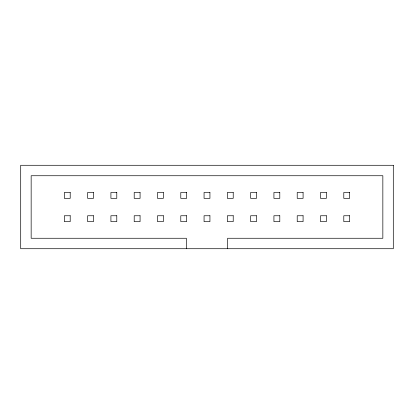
<?xml version="1.0" encoding="UTF-8"?>
<svg xmlns="http://www.w3.org/2000/svg" width="414" height="414" viewBox="0 0 414 414"><rect width="100%" height="100%" fill="white"/><g stroke="black" fill="none" stroke-linecap="round" stroke-linejoin="round"><path stroke-width="0.62" d="M227.628 248.716L227.628 238.262L382.846 238.262L382.846 175.738L31.153 175.738L31.153 238.262L186.372 238.262L186.372 248.716M393.3 165.284L20.7 165.284L20.7 248.716L393.3 248.716L393.3 165.284M70.209 192.469L64.341 192.469L64.341 198.337L70.209 198.337L70.209 192.469M93.497 192.469L87.628 192.469L87.628 198.337L93.497 198.337L93.497 192.469M116.784 192.469L110.916 192.469L110.916 198.337L116.784 198.337L116.784 192.469M140.072 192.469L134.203 192.469L134.203 198.337L140.072 198.337L140.072 192.469M163.359 192.469L157.491 192.469L157.491 198.337L163.359 198.337L163.359 192.469M186.647 192.469L180.778 192.469L180.778 198.337L186.647 198.337L186.647 192.469M209.934 192.469L204.066 192.469L204.066 198.337L209.934 198.337L209.934 192.469M233.222 192.469L227.353 192.469L227.353 198.337L233.222 198.337L233.222 192.469M256.509 192.469L250.641 192.469L250.641 198.337L256.509 198.337L256.509 192.469M279.797 192.469L273.928 192.469L273.928 198.337L279.797 198.337L279.797 192.469M303.084 192.469L297.216 192.469L297.216 198.337L303.084 198.337L303.084 192.469M326.372 192.469L320.503 192.469L320.503 198.337L326.372 198.337L326.372 192.469M349.659 192.469L343.791 192.469L343.791 198.337L349.659 198.337L349.659 192.469M70.209 215.756L64.341 215.756L64.341 221.625L70.209 221.625L70.209 215.756M93.497 215.756L87.628 215.756L87.628 221.625L93.497 221.625L93.497 215.756M116.784 215.756L110.916 215.756L110.916 221.625L116.784 221.625L116.784 215.756M140.072 215.756L134.203 215.756L134.203 221.625L140.072 221.625L140.072 215.756M163.359 215.756L157.491 215.756L157.491 221.625L163.359 221.625L163.359 215.756M186.647 215.756L180.778 215.756L180.778 221.625L186.647 221.625L186.647 215.756M209.934 215.756L204.066 215.756L204.066 221.625L209.934 221.625L209.934 215.756M233.222 215.756L227.353 215.756L227.353 221.625L233.222 221.625L233.222 215.756M256.509 215.756L250.641 215.756L250.641 221.625L256.509 221.625L256.509 215.756M279.797 215.756L273.928 215.756L273.928 221.625L279.797 221.625L279.797 215.756M303.084 215.756L297.216 215.756L297.216 221.625L303.084 221.625L303.084 215.756M326.372 215.756L320.503 215.756L320.503 221.625L326.372 221.625L326.372 215.756M349.659 215.756L343.791 215.756L343.791 221.625L349.659 221.625L349.659 215.756"/></g></svg>
